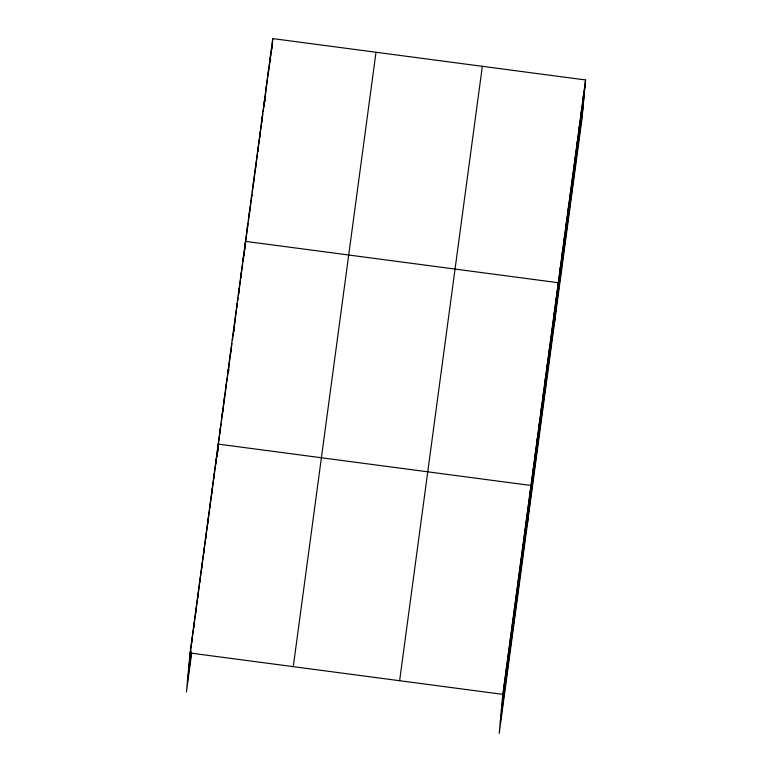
<?xml version="1.0" encoding="UTF-8"?>
<svg xmlns="http://www.w3.org/2000/svg" width="772" height="772" viewBox="0 0 772 772"><rect width="100%" height="100%" fill="white"/><g stroke="black" fill="none" stroke-linecap="round" stroke-linejoin="round"><path stroke-width="1.16" d="M585.562 79.97L502.842 694.366L499.223 733.4L581.943 118.994L585.562 79.97L272.777 38.6L190.057 653.006L186.438 692.03L191.688 653.006M191.572 643.404L192.064 638.077M194.071 623.158L193.579 628.485L199.61 583.719M195.586 613.566L196.078 608.239M197.593 598.638L198.095 593.321M200.102 578.392L199.707 582.657L203.47 555.029M201.617 568.8L202.11 563.473M204.117 548.554L203.625 553.881L209.656 509.115M205.632 538.952L206.124 533.635M207.639 524.034L208.141 518.716M209.752 508.053L210.148 503.788M211.663 494.196L212.155 488.869M214.162 473.95L213.67 479.267L219.634 434.945M215.677 464.348L216.17 459.031M217 456.841L217.347 453.135M217.521 451.282L218.186 444.103L530.962 485.472L527.344 524.506M220.281 428.508L219.788 433.835L221.139 423.809M222.384 412.914L221.439 421.58M223.986 402.637L224.478 397.319M226.09 387.042L226.582 381.715M228.184 371.448L228.686 366.121M230.288 355.853L230.78 350.527M232.883 334.932L232.391 340.259L232.69 338.03M234.977 319.338L234.485 324.655L236.589 309.061M236.686 307.999L237.081 303.734M238.683 293.466L239.185 288.139M240.787 277.872L241.279 272.545M242.987 261.206L243.383 256.951M244.126 255.947L244.299 254.094M244.647 250.389L245.477 241.356L558.262 282.716L554.643 321.75M247.088 231.079L247.58 225.752M249.684 210.158L249.182 215.484L251.286 199.89M251.778 194.563L251.382 198.819L252.039 194.322M253.39 184.296L253.882 178.969M255.484 168.692L255.986 163.375M257.684 152.036L258.08 147.77M259.691 137.503L260.183 132.176M261.785 121.908L262.277 116.582M263.889 106.314L264.381 100.987M266.485 85.393L266.089 89.648L268.579 69.789M270.19 59.521L270.683 54.194M271.773 49.485L272.111 45.78M272.284 43.927L272.777 38.6M504.357 684.774L504.849 679.447M506.364 669.855L506.857 664.528M508.372 654.926L508.864 649.609M510.379 640.007L510.881 634.681M512.396 625.088L512.888 619.762M514.403 610.169L514.895 604.843M516.41 595.241L516.902 589.924M518.417 580.322L518.909 574.995M520.424 565.403L520.926 560.076M522.441 550.484L522.933 545.157M524.449 535.556L524.941 530.239M526.456 520.637L526.948 515.31M528.463 505.718L528.955 500.391M532.574 475.195L533.066 469.878M534.678 459.601L535.17 454.283M536.772 444.006L537.264 438.679M538.875 428.412L539.367 423.085M540.969 412.817L541.471 407.491M543.073 397.213L543.565 391.896M545.177 381.619L545.669 376.302M547.271 366.024L547.763 360.698M549.374 350.43L549.867 345.103M551.469 334.836L551.97 329.509M553.572 319.232L554.064 313.914M555.676 303.637L556.168 298.31M559.874 272.448L560.366 267.122M561.968 256.854L562.47 251.527M564.071 241.25L564.564 235.933M566.175 225.656L566.667 220.329M568.269 210.061L568.761 204.734M570.373 194.467L570.865 189.14M572.467 178.872L572.969 173.546M574.571 163.268L575.063 157.951M576.674 147.674L577.167 142.347M578.768 132.08L579.261 126.753M580.872 116.485L581.364 111.158M582.976 100.891L583.468 95.564M189.565 658.323L193.425 629.634M209.81 507.966L213.516 480.416M222.191 416.012L226.534 383.703M226.843 381.474L227.286 378.135M227.586 375.906L231.938 343.598M232.99 335.801L234.341 325.774M236.734 307.951L237.342 303.493M237.641 301.263L238.085 297.924M238.384 295.695L242.736 263.387M243.035 261.158L248.14 223.282M248.439 221.053L249.038 216.594M252.338 192.093L257.433 154.217M257.732 151.987L262.837 114.111M263.136 111.882L265.983 90.71M268.54 71.777L272.14 45.037M188.532 669.449L191.002 651.086M217.858 451.639L218.158 449.41M223.253 411.534L223.552 409.305M228.657 371.428L228.956 369.199M234.051 331.323L234.36 329.094M264.95 101.836L265.259 99.607M270.354 61.731L270.654 59.502M187.471 680.914L191.331 652.215M293.273 666.651L376.003 52.255M399.626 680.721L482.346 66.315M502.35 699.693L585.07 85.287M501.317 710.819L584.037 96.413M500.256 722.274L582.976 107.877M190.057 653.006L502.842 694.366"/></g></svg>
